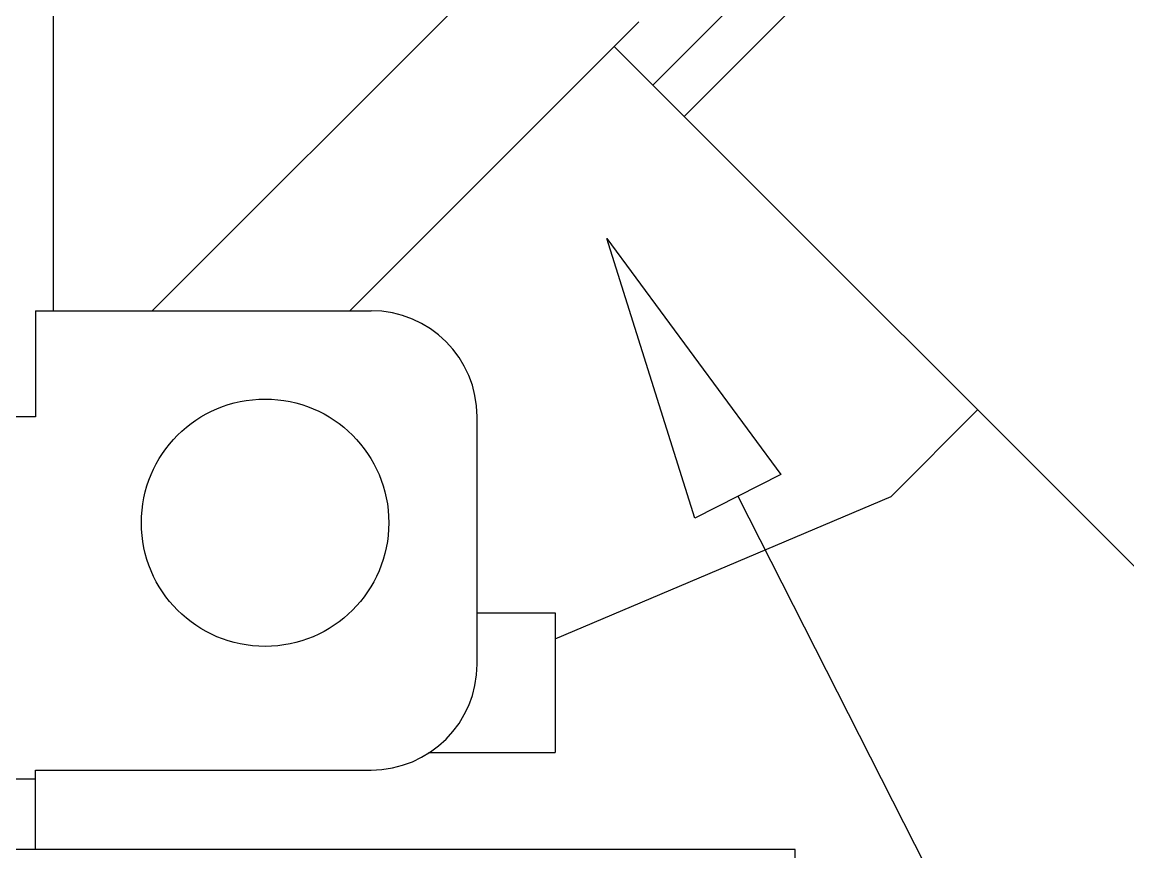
# Model space of a CAD drawing. Extents: x 69728788 to 150676229, y 20327566 to 43663798.
# Drawn here: x 75458578.9 to 75458863.7, y 20763307.2 to 20763520.9 of the extents above; entities that cross this region are included whole.
import ezdxf

# ---------------------------------------------------------------- set-up
doc = ezdxf.new("R2010")
doc.units = 0
doc.header["$LTSCALE"] = 1000
doc.header["$MEASUREMENT"] = 0
doc.layers.get('0').update_dxf_attribs({"linetype": 'CONTINUOUS'})
doc.layers.add('02___PRT_ALL_AXES', color=7, linetype='CONTINUOUS')

msp = doc.modelspace()

# ---------------------------------------------------------------- linework, layer by layer
at = {"color": 0, "linetype": 'Continuous'}
for p, q in [((75460235.47858877, 20764998.84647417), (75458741.34741896, 20763504.71530439)), ((75460243.52416177, 20764990.80090119), (75458749.39299197, 20763496.66973136)), ((75458612.42877927, 20763446.5977071), (75458712.28862032, 20763546.45754817)), ((75458586.8724173, 20763530.461138), (75458586.8724173, 20763446.5977071)), ((75458663.27680065, 20763446.5977071), (75458737.71263102, 20763521.03353748)), ((75458741.34741896, 20763504.71530439), (75458886.16773303, 20763359.89499031)), ((75458582.32115392, 20763446.5977071), (75458668.7951582, 20763446.5977071)), ((75458582.32115392, 20763446.5977071), (75458582.32115392, 20763419.2901268)), ((75458802.76342174, 20763398.78338868), (75458825.02137819, 20763421.04134515)), ((75458582.32115392, 20763419.2901268), (75458486.74462287, 20763419.2901268)), ((75458696.1027385, 20763355.57243944), (75458696.1027385, 20763419.2901268)), ((75458716.19324958, 20763362.03653078), (75458802.76342174, 20763398.78338868)), ((75458696.1027385, 20763368.76491992), (75458716.19324958, 20763368.76491992)), ((75458716.19324958, 20763368.76491992), (75458716.19324958, 20763332.80993919)), ((75458683.60433324, 20763332.80993919), (75458716.19324958, 20763332.80993919)), ((75458582.32115392, 20763328.26485914), (75458668.7951582, 20763328.26485914)), ((75458582.32115392, 20763307.78417391), (75458582.32115392, 20763328.26485914)), ((75458486.74462287, 20763325.98922744), (75458582.32115392, 20763325.98922744)), ((75458582.32115392, 20763307.78417391), (75458332.00166784, 20763307.78417391)), ((75458778.0254794, 20763307.78417391), (75458582.32115392, 20763307.78417391)), ((75458778.0254794, 20763102.97732167), (75458778.0254794, 20763307.78417391))]:
    msp.add_line(p, q, dxfattribs=at)
at = {"color": 4}
msp.add_lwpolyline([(75458752.16061777, 20763393.19299736), (75458729.51378915, 20763465.20997475), (75458774.2933224, 20763404.43072434)], close=True, dxfattribs=at)
at = {"color": 4, "extrusion": (0.8916485052280055, 0.4527283325844137, 0), "elevation": 76682872.36056085}
msp.add_lwpolyline([(-15648666.54057956, 0), (-15649062.20798818, 0)], dxfattribs=at)
at = {"color": 0, "linetype": 'Continuous'}
for centre, start, end in [((75458668.7951582, 20763419.2901268), 0, 90), ((75458668.7951582, 20763355.57243944), 270, 0)]:
    msp.add_arc(centre, 27.30758029972992, start, end, dxfattribs=at)
at = {"layer": '02___PRT_ALL_AXES', "color": 0, "linetype": 'Continuous'}
msp.add_line((75458741.34741896, 20763504.71530439), (75458731.37090844, 20763514.6918149), dxfattribs=at)
msp.add_circle((75458641.4875779, 20763391.9825465), 31.85884368301824, dxfattribs=at)

doc.saveas('drawing.dxf')
